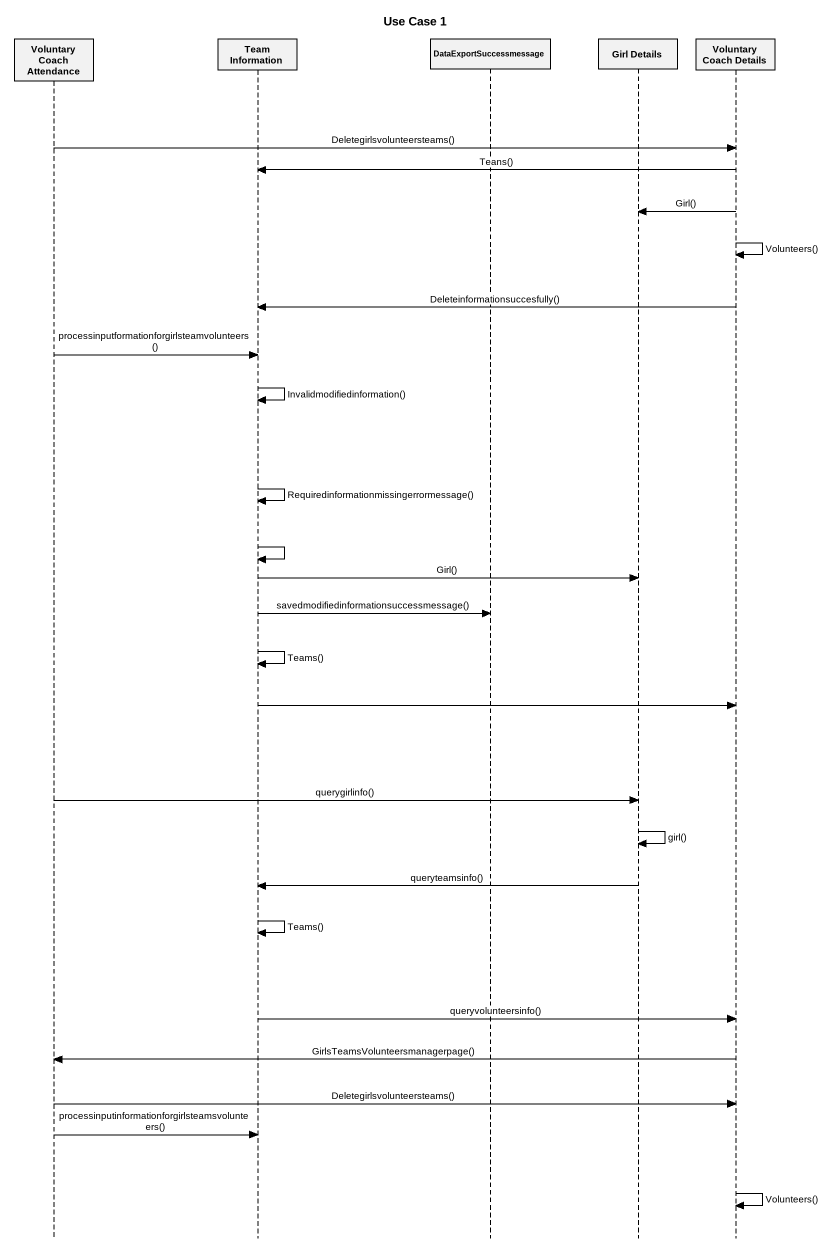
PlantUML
@startuml
title Use Case 1
hide footbox
participant "Voluntary Coach Attendance" as Voluntary_Coach_Attendance
participant "Team Information" as Team_Information
participant DataExportSuccessmessage
participant "Girl Details" as Girl_Details
participant "Voluntary Coach Details" as Voluntary_Coach_Details

Voluntary_Coach_Attendance -> Voluntary_Coach_Details : Deletegirlsvolunteersteams()
Voluntary_Coach_Details -> Team_Information : Teans()
Voluntary_Coach_Details -> Girl_Details : Girl()
Voluntary_Coach_Details -> Voluntary_Coach_Details : Volunteers()
Voluntary_Coach_Details -> Team_Information : Deleteinformationsuccesfully()
Voluntary_Coach_Attendance -> Team_Information : processinputformationforgirlsteamvolunteers()
Team_Information -> Team_Information : Invalidmodifiedinformation()
Team_Information -> Team_Information : Requiredinformationmissingerrormessage()
Team_Information -> Team_Information
Team_Information -> Girl_Details : Girl()
Team_Information -> DataExportSuccessmessage : savedmodifiedinformationsuccessmessage()
Team_Information -> Team_Information : Teams()
Team_Information -> Voluntary_Coach_Details
Voluntary_Coach_Attendance -> Girl_Details : querygirlinfo()
Girl_Details -> Girl_Details : girl()
Girl_Details -> Team_Information : queryteamsinfo()
Team_Information -> Team_Information : Teams()
Team_Information -> Voluntary_Coach_Details : queryvolunteersinfo()
Voluntary_Coach_Details -> Voluntary_Coach_Attendance : GirlsTeamsVolunteersmanagerpage()
Voluntary_Coach_Attendance -> Voluntary_Coach_Details : Deletegirlsvolunteersteams()
Voluntary_Coach_Attendance -> Team_Information : processinputinformationforgirlsteamsvolunteers()
Voluntary_Coach_Details -> Voluntary_Coach_Details : Volunteers()
@enduml
